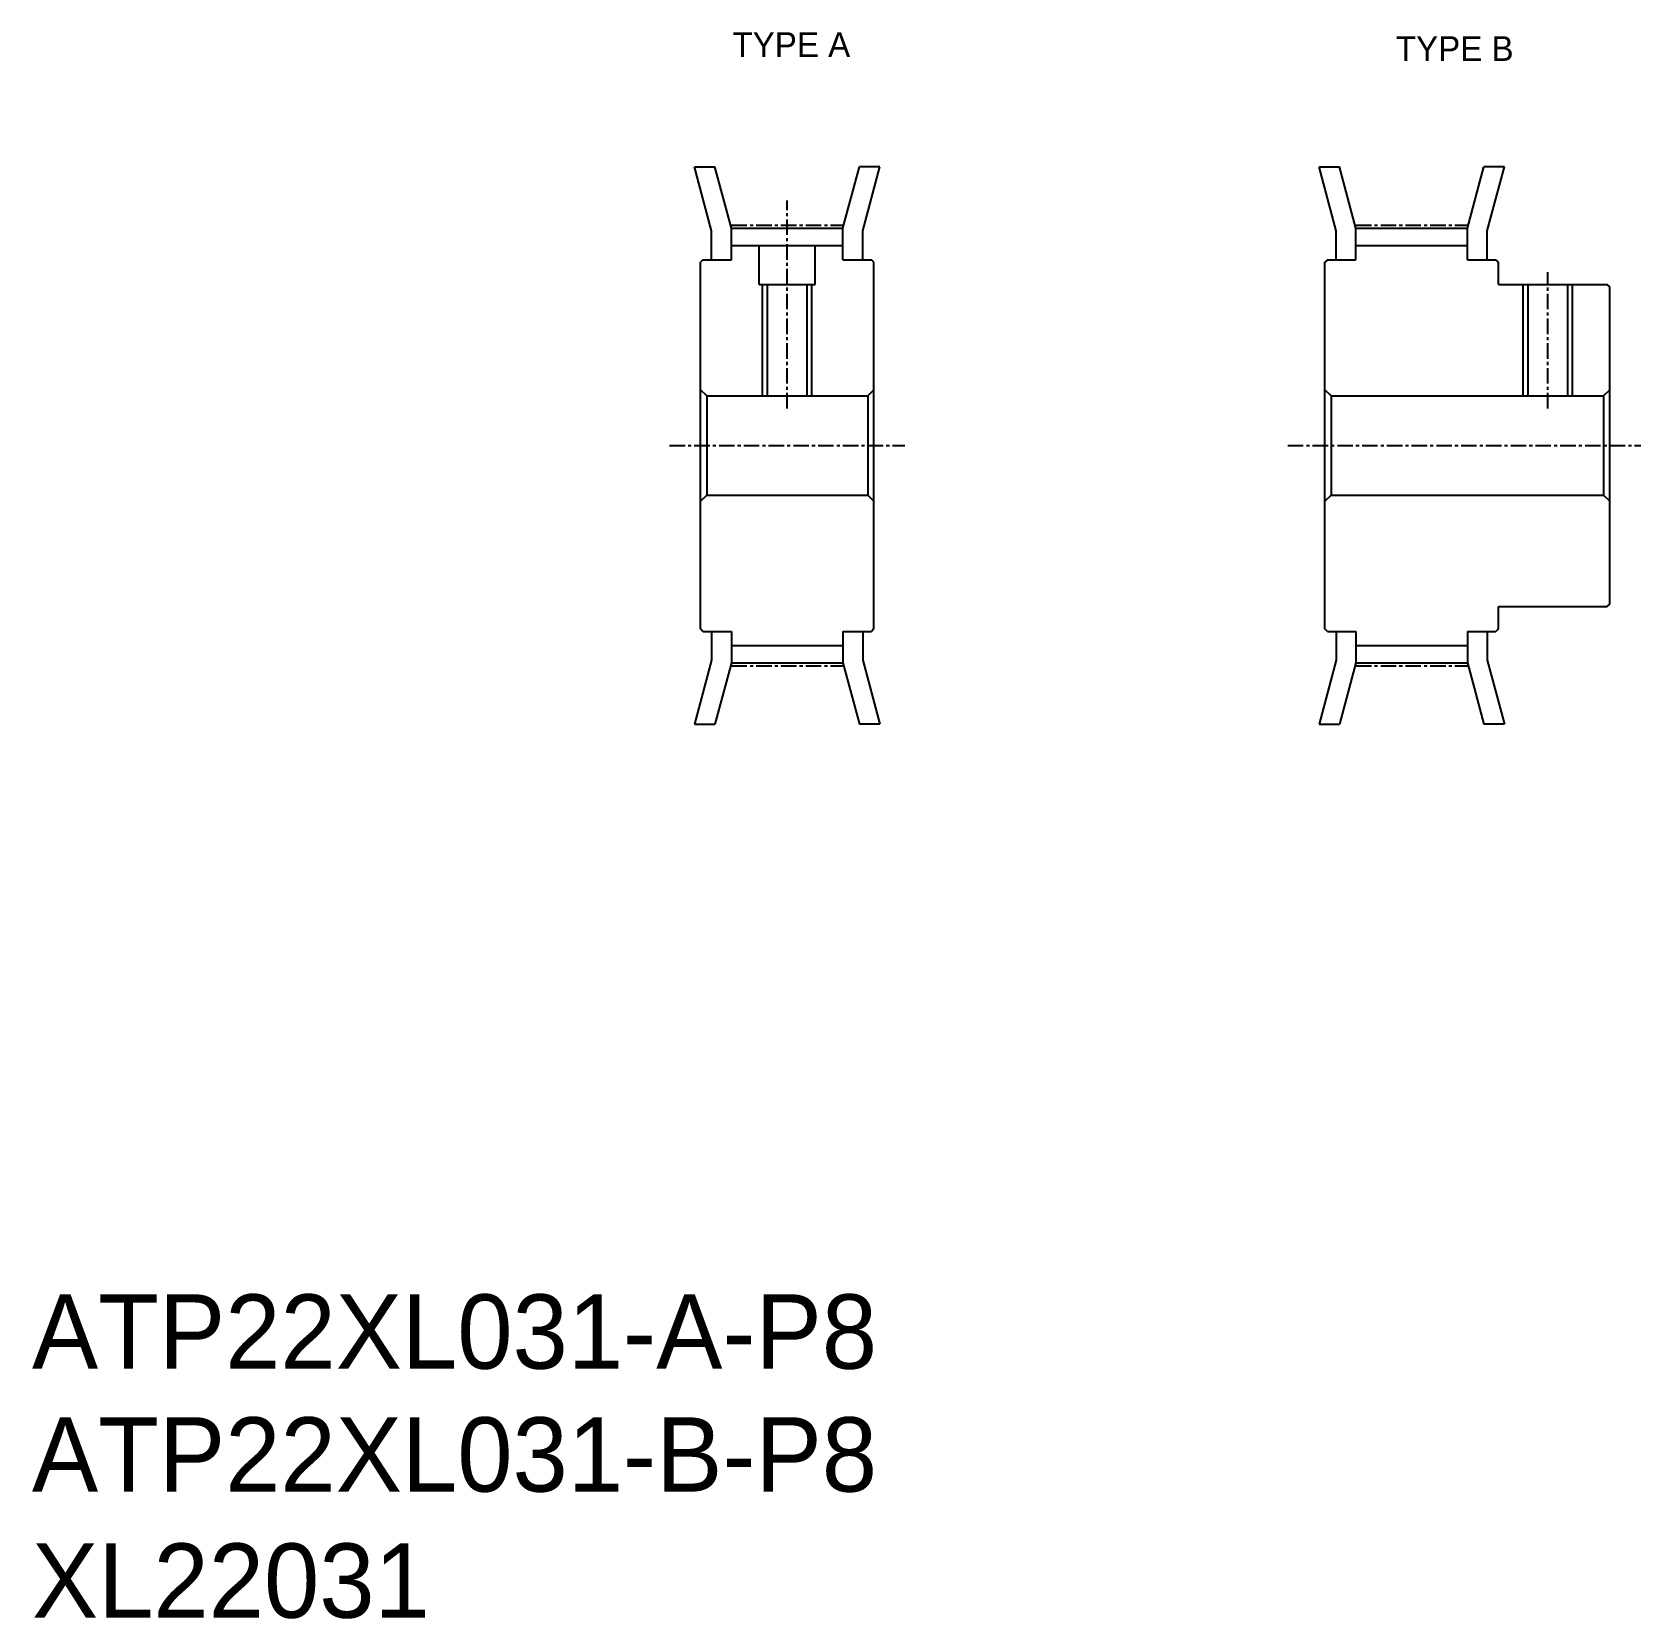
# Model space of a CAD drawing. Extents: x -286 to -156, y -61 to 67.
import ezdxf

# ---------------------------------------------------------------- set-up
doc = ezdxf.new("R2010")
doc.units = 0
doc.linetypes.add('CENTER', pattern=[2, 1.25, -0.25, 0.25, -0.25])
doc.layers.get('0').update_dxf_attribs({"linetype": 'CONTINUOUS'})
doc.layers.add('CENTER', color=1, linetype='CENTER')

msp = doc.modelspace()

# ---------------------------------------------------------------- linework, layer by layer
for p, q in [((-231.11, 51.13), (-232.49, 56.3)), ((-232.49, 56.3), (-230.84, 56.3)), ((-229.51, 51.34), (-230.84, 56.3)), ((-220.51, 51.34), (-219.17, 56.3)), ((-217.52, 56.3), (-219.17, 56.3)), ((-218.91, 51.13), (-217.52, 56.3)), ((-180.69, 51.13), (-182.07, 56.3)), ((-182.07, 56.3), (-180.42, 56.3)), ((-179.09, 51.34), (-180.42, 56.3)), ((-170.09, 51.34), (-168.75, 56.3)), ((-167.1, 56.3), (-168.75, 56.3)), ((-168.49, 51.13), (-167.1, 56.3)), ((-231.11, 48.8), (-231.11, 51.13)), ((-229.51, 51.34), (-220.51, 51.34)), ((-229.51, 48.8), (-229.51, 51.34)), ((-220.51, 48.8), (-220.51, 51.34)), ((-218.91, 48.8), (-218.91, 51.13)), ((-180.69, 48.8), (-180.69, 51.13)), ((-179.09, 51.34), (-170.09, 51.34)), ((-179.09, 48.8), (-179.09, 51.34)), ((-170.09, 48.8), (-170.09, 51.34)), ((-168.49, 48.8), (-168.49, 51.13)), ((-229.51, 49.94), (-220.51, 49.94)), ((-227.26, 46.8), (-227.26, 49.94)), ((-222.76, 46.8), (-222.76, 49.94)), ((-179.09, 49.94), (-170.09, 49.94)), ((-231.81, 48.8), (-232.01, 48.6)), ((-232.01, 19), (-232.01, 48.6)), ((-231.81, 48.8), (-229.51, 48.8)), ((-220.51, 48.8), (-218.21, 48.8)), ((-218.01, 48.6), (-218.21, 48.8)), ((-218.01, 19), (-218.01, 48.6)), ((-181.39, 48.8), (-181.59, 48.6)), ((-181.59, 19), (-181.59, 48.6)), ((-181.39, 48.8), (-179.09, 48.8)), ((-170.09, 48.8), (-167.79, 48.8)), ((-167.59, 48.6), (-167.79, 48.8)), ((-167.59, 46.8), (-167.59, 48.6)), ((-227.26, 46.8), (-222.76, 46.8)), ((-226.61, 37.8), (-226.61, 46.8)), ((-223.41, 37.8), (-223.41, 46.8)), ((-167.59, 46.8), (-158.79, 46.8)), ((-165.19, 37.8), (-165.19, 46.8)), ((-161.99, 37.8), (-161.99, 46.8)), ((-158.59, 46.6), (-158.79, 46.8)), ((-158.59, 21), (-158.59, 46.6)), ((-231.51, 37.8), (-232.01, 38.3)), ((-231.51, 37.8), (-218.51, 37.8)), ((-231.51, 37.8), (-231.51, 29.8)), ((-218.51, 37.8), (-218.01, 38.3)), ((-218.51, 37.8), (-218.51, 29.8)), ((-181.09, 37.8), (-181.59, 38.3)), ((-181.09, 37.8), (-159.09, 37.8)), ((-181.09, 37.8), (-181.09, 29.8)), ((-159.09, 37.8), (-158.59, 38.3)), ((-159.09, 37.8), (-159.09, 29.8)), ((-232.01, 29.3), (-231.51, 29.8)), ((-231.51, 29.8), (-218.51, 29.8)), ((-218.01, 29.3), (-218.51, 29.8)), ((-181.59, 29.3), (-181.09, 29.8)), ((-181.09, 29.8), (-159.09, 29.8)), ((-158.59, 29.3), (-159.09, 29.8)), ((-167.59, 20.8), (-158.79, 20.8)), ((-167.59, 19), (-167.59, 20.8)), ((-158.79, 20.8), (-158.59, 21)), ((-231.81, 18.8), (-232.01, 19)), ((-231.81, 18.8), (-229.51, 18.8)), ((-231.11, 18.8), (-231.11, 16.48)), ((-229.51, 18.8), (-229.51, 16.27)), ((-220.51, 18.8), (-220.51, 16.27)), ((-220.51, 18.8), (-218.21, 18.8)), ((-218.91, 18.8), (-218.91, 16.48)), ((-218.01, 19), (-218.21, 18.8)), ((-181.39, 18.8), (-181.59, 19)), ((-181.39, 18.8), (-179.09, 18.8)), ((-180.69, 18.8), (-180.69, 16.48)), ((-179.09, 18.8), (-179.09, 16.27)), ((-170.09, 18.8), (-170.09, 16.27)), ((-170.09, 18.8), (-167.79, 18.8)), ((-168.49, 18.8), (-168.49, 16.48)), ((-167.59, 19), (-167.79, 18.8)), ((-229.51, 17.67), (-220.51, 17.67)), ((-179.09, 17.67), (-170.09, 17.67)), ((-231.11, 16.48), (-232.49, 11.3)), ((-229.51, 16.27), (-230.84, 11.3)), ((-229.51, 16.27), (-220.51, 16.27)), ((-220.51, 16.27), (-219.17, 11.3)), ((-218.91, 16.48), (-217.52, 11.3)), ((-180.69, 16.48), (-182.07, 11.3)), ((-179.09, 16.27), (-180.42, 11.3)), ((-179.09, 16.27), (-170.09, 16.27)), ((-170.09, 16.27), (-168.75, 11.3)), ((-168.49, 16.48), (-167.1, 11.3)), ((-232.49, 11.3), (-230.84, 11.3)), ((-217.52, 11.3), (-219.17, 11.3)), ((-182.07, 11.3), (-180.42, 11.3)), ((-167.1, 11.3), (-168.75, 11.3))]:
    msp.add_line(p, q)
at = {"color": 3, "linetype": 'BYBLOCK'}
for p, q in [((-227.01, 37.8), (-227.01, 46.8)), ((-223.01, 37.8), (-223.01, 46.8)), ((-165.59, 37.8), (-165.59, 46.8)), ((-161.59, 37.8), (-161.59, 46.8))]:
    msp.add_line(p, q, dxfattribs=at)
at = {"layer": 'CENTER', "color": 1, "linetype": 'CENTER'}
for p, q in [((-225.01, 36.8), (-225.01, 53.59)), ((-229.51, 51.59), (-220.51, 51.59)), ((-179.09, 51.59), (-170.09, 51.59)), ((-163.59, 36.8), (-163.59, 47.8)), ((-234.51, 33.8), (-215.51, 33.8)), ((-184.59, 33.8), (-156.09, 33.8)), ((-229.51, 16.02), (-220.51, 16.02)), ((-179.09, 16.02), (-170.09, 16.02))]:
    msp.add_line(p, q, dxfattribs=at)

# ---------------------------------------------------------------- texts
for s, p in [('TYPE A', (-229.43, 65.16)), ('TYPE B', (-175.87, 64.84))]:
    msp.add_text(s, height=2).set_placement(p)
at = {"color": 7, "linetype": 'CONTINUOUS'}
for s, p in [('ATP22XL031-A-P8', (-285.99, -40.71)), ('ATP22XL031-B-P8', (-285.99, -50.63)), ('XL22031', (-285.99, -60.81))]:
    msp.add_text(s, height=6, dxfattribs=at).set_placement(p)

doc.saveas('drawing.dxf')
